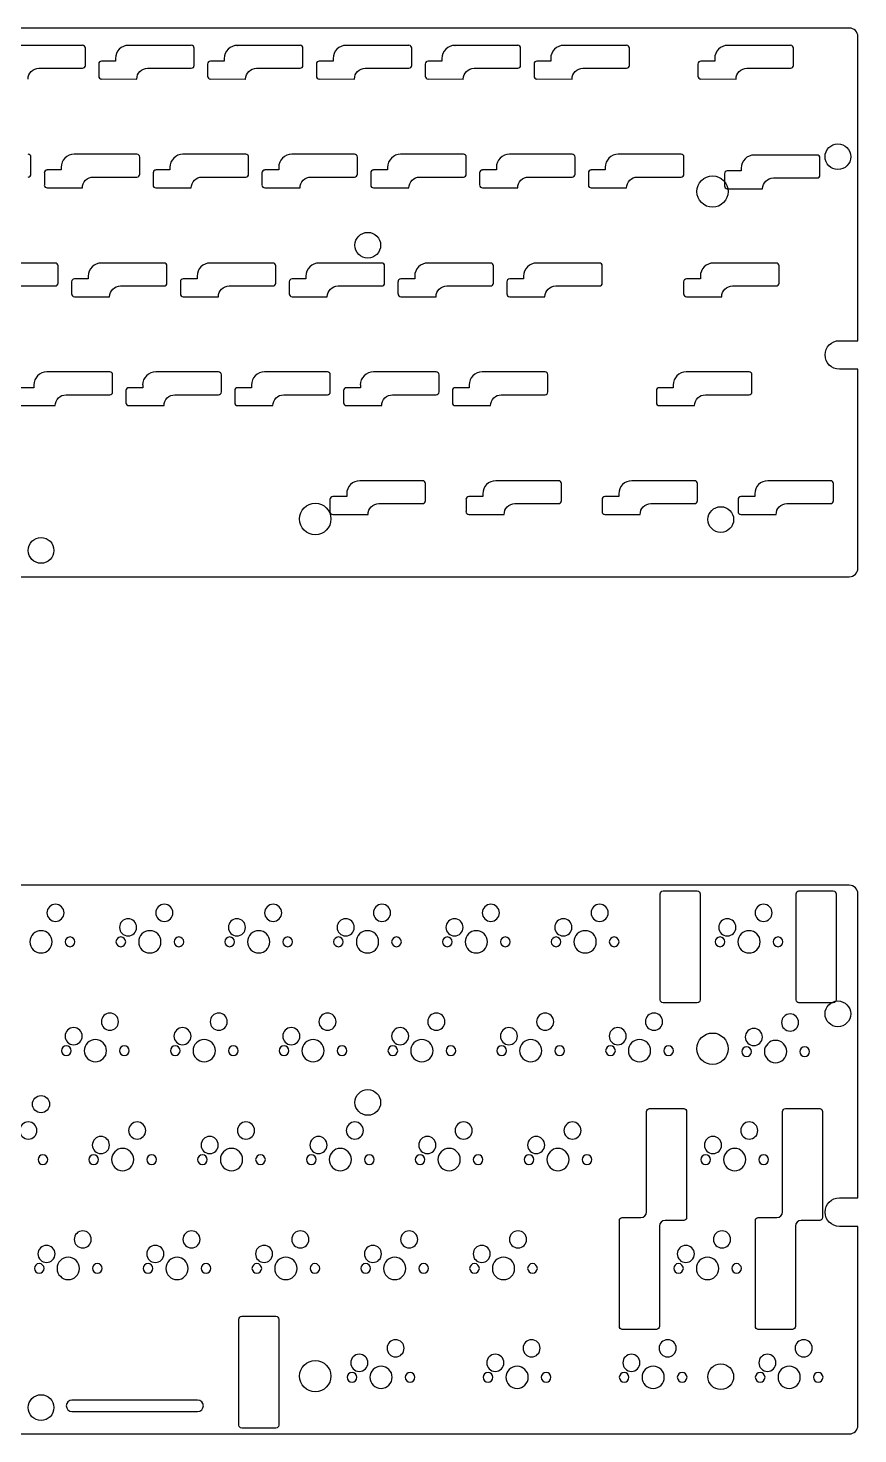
# Model space of a CAD drawing. Header units: millimetres. Extents: x -143 to 143, y -788 to -242.
# Drawn here: x -2.2 to 143.1, y -788.5 to -542.5 of the extents above; entities that cross this region are included whole.
import ezdxf

# ---------------------------------------------------------------- set-up
doc = ezdxf.new("R2010")
doc.units = ezdxf.units.MM
doc.header["$MEASUREMENT"] = 0
for name, color, linetype, true_color in [('PET', 5, 'Continuous', 0x0000ff), ('Poron', 1, 'Continuous', 0xff0000), ('Under', 173, 'Continuous', 0x4564d7)]:
    doc.layers.add(name, color=color, linetype=linetype, true_color=true_color)

msp = doc.modelspace()

# ---------------------------------------------------------------- linework, layer by layer
at = {"layer": 'PET'}
for p, q in [((108.98, -693.47, 4.62), (114.98, -693.47, 4.62)), ((132.78, -693.47, 4.62), (138.78, -693.47, 4.62)), ((108.48, -712.54, 4.62), (108.48, -693.97, 4.62)), ((115.48, -693.97, 4.62), (115.48, -712.54, 4.62)), ((132.28, -712.54, 4.62), (132.28, -693.97, 4.62)), ((139.28, -693.97, 4.62), (139.28, -712.54, 4.62)), ((114.98, -713.04, 4.62), (108.98, -713.04, 4.62)), ((138.78, -713.04, 4.62), (132.78, -713.04, 4.62)), ((106.1, -749.62, 4.62), (106.1, -732.07, 4.62)), ((106.6, -731.57, 4.62), (112.6, -731.57, 4.62)), ((113.1, -732.07, 4.62), (113.1, -750.64, 4.62)), ((129.9, -749.62, 4.62), (129.9, -732.07, 4.62)), ((130.4, -731.57, 4.62), (136.4, -731.57, 4.62)), ((136.9, -732.07, 4.62), (136.9, -750.64, 4.62)), ((101.84, -750.62, 4.62), (105.1, -750.62, 4.62)), ((108.34, -752.14, 4.62), (108.34, -769.69, 4.62)), ((112.6, -751.14, 4.62), (109.34, -751.14, 4.62)), ((125.64, -750.62, 4.62), (128.9, -750.62, 4.62)), ((132.14, -752.14, 4.62), (132.14, -769.69, 4.62)), ((136.4, -751.14, 4.62), (133.14, -751.14, 4.62)), ((34.72, -786.98, 4.62), (34.72, -768.41, 4.62)), ((35.22, -767.91, 4.62), (41.22, -767.91, 4.62)), ((41.72, -768.41, 4.62), (41.72, -786.98, 4.62)), ((107.84, -770.19, 4.62), (101.84, -770.19, 4.62)), ((131.64, -770.19, 4.62), (125.64, -770.19, 4.62)), ((41.22, -787.48, 4.62), (35.22, -787.48, 4.62))]:
    msp.add_line(p, q, dxfattribs=at)
for points in [[(139.85, -747.18), (143.09, -747.18), (143.09, -693.98)], [(101.34, -769.69), (101.34, -751.12)], [(125.14, -769.69), (125.14, -751.12)], [(143.09, -786.98), (143.09, -752.18), (139.85, -752.18)], [(27.51, -782.56), (5.51, -782.56)], [(5.51, -784.56), (27.51, -784.56)]]:
    msp.add_lwpolyline(points, dxfattribs=at)
for centre, radius in [((139.59, -714.98, 4.62), 2.25), ((117.64, -721.08, 4.62), 2.75), ((0.09, -730.78, 3.22), 1.5), ((57.29, -730.48, 4.62), 2.25), ((48.09, -778.38, 4.62), 2.75), ((119.09, -778.48, 4.62), 2.25), ((0.09, -783.88, 4.62), 2.25)]:
    msp.add_circle(centre, radius, dxfattribs=at)
at = {"layer": 'PET', "extrusion": (0, 0, -1)}
for centre, start, end in [((-108.98, -693.97, -4.62), 0.0207, 89.979), ((-114.98, -693.97, -4.62), 90.021, 179.9793), ((-132.78, -693.97, -4.62), 0.0207, 89.979), ((-138.78, -693.97, -4.62), 90.021, 179.9793), ((-108.98, -712.54, -4.62), 270.0209, 359.9791), ((-114.98, -712.54, -4.62), 180.0207, 269.979), ((-132.78, -712.54, -4.62), 270.0209, 359.9791), ((-138.78, -712.54, -4.62), 180.0207, 269.979), ((-106.6, -732.07, -4.62), 0.0207, 89.979), ((-112.6, -732.07, -4.62), 90.021, 179.9793), ((-130.4, -732.07, -4.62), 0.0207, 89.979), ((-136.4, -732.07, -4.62), 90.021, 179.9793), ((-101.84, -751.12, -4.62), 0.0207, 89.979), ((-112.6, -750.64, -4.62), 180.0207, 269.979), ((-125.64, -751.12, -4.62), 0.0207, 89.979), ((-136.4, -750.64, -4.62), 180.0207, 269.979), ((-35.22, -768.41, -4.62), 0.0207, 89.979), ((-41.22, -768.41, -4.62), 90.0209, 179.9791), ((-101.84, -769.69, -4.62), 270.0209, 359.9791), ((-107.84, -769.69, -4.62), 180.0207, 269.979), ((-125.64, -769.69, -4.62), 270.0209, 359.9791), ((-131.64, -769.69, -4.62), 180.0207, 269.979), ((-35.22, -786.98, -4.62), 270.021, 359.9793), ((-41.22, -786.98, -4.62), 180.0207, 269.979)]:
    msp.add_arc(centre, 0.5, start, end, dxfattribs=at)
at = {"layer": 'PET'}
for centre, radius, start, end in [((141.59, -693.98, 4.62), 1.5, 0, 90), ((2.63, -697.3, 4.62), 1.5, 0, 180), ((21.68, -697.3, 4.62), 1.5, 0, 180), ((40.73, -697.3, 4.62), 1.5, 0, 180), ((59.78, -697.3, 4.62), 1.5, 0, 180), ((78.83, -697.3, 4.62), 1.5, 0, 180), ((97.88, -697.3, 4.62), 1.5, 0, 180), ((126.58, -697.3, 4.62), 1.5, 0, 180), ((2.63, -697.3, 4.62), 1.5, 180, 0), ((15.33, -699.84, 4.62), 1.5, 0, 180), ((21.68, -697.3, 4.62), 1.5, 180, 0), ((34.38, -699.84, 4.62), 1.5, 0, 180), ((40.73, -697.3, 4.62), 1.5, 180, 0), ((53.43, -699.84, 4.62), 1.5, 0, 180), ((59.78, -697.3, 4.62), 1.5, 180, 0), ((72.48, -699.84, 4.62), 1.5, 0, 180), ((78.83, -697.3, 4.62), 1.5, 180, 0), ((91.53, -699.84, 4.62), 1.5, 0, 180), ((97.88, -697.3, 4.62), 1.5, 180, 0), ((120.23, -699.84, 4.62), 1.5, 0, 180), ((126.58, -697.3, 4.62), 1.5, 180, 0), ((0.09, -702.38, 4.62), 1.95, 360, 180), ((15.33, -699.84, 4.62), 1.5, 180, 0), ((19.14, -702.38, 4.62), 1.95, 360, 180), ((34.38, -699.84, 4.62), 1.5, 180, 0), ((38.19, -702.38, 4.62), 1.95, 360, 180), ((53.43, -699.84, 4.62), 1.5, 180, 0), ((57.24, -702.38, 4.62), 1.95, 360, 180), ((72.48, -699.84, 4.62), 1.5, 180, 0), ((76.29, -702.38, 4.62), 1.95, 360, 180), ((91.53, -699.84, 4.62), 1.5, 180, 0), ((95.34, -702.38, 4.62), 1.95, 360, 180), ((120.23, -699.84, 4.62), 1.5, 180, 0), ((124.04, -702.38, 4.62), 1.95, 360, 180), ((0.09, -702.38, 4.62), 1.95, 180, 360), ((5.17, -702.38, 4.62), 0.85, 0, 180), ((5.17, -702.38, 4.62), 0.85, 180, 0), ((14.06, -702.38, 4.62), 0.85, 0, 180), ((14.06, -702.38, 4.62), 0.85, 180, 0), ((19.14, -702.38, 4.62), 1.95, 180, 360), ((24.22, -702.38, 4.62), 0.85, 0, 180), ((24.22, -702.38, 4.62), 0.85, 180, 0), ((33.11, -702.38, 4.62), 0.85, 0, 180), ((33.11, -702.38, 4.62), 0.85, 180, 0), ((38.19, -702.38, 4.62), 1.95, 180, 360), ((43.27, -702.38, 4.62), 0.85, 0, 180), ((43.27, -702.38, 4.62), 0.85, 180, 0), ((52.16, -702.38, 4.62), 0.85, 0, 180), ((52.16, -702.38, 4.62), 0.85, 180, 0), ((57.24, -702.38, 4.62), 1.95, 180, 360), ((62.32, -702.38, 4.62), 0.85, 0, 180), ((62.32, -702.38, 4.62), 0.85, 180, 0), ((71.21, -702.38, 4.62), 0.85, 0, 180), ((71.21, -702.38, 4.62), 0.85, 180, 0), ((76.29, -702.38, 4.62), 1.95, 180, 360), ((81.37, -702.38, 4.62), 0.85, 0, 180), ((81.37, -702.38, 4.62), 0.85, 180, 0), ((90.26, -702.38, 4.62), 0.85, 0, 180), ((90.26, -702.38, 4.62), 0.85, 180, 0), ((95.34, -702.38, 4.62), 1.95, 180, 360), ((100.42, -702.38, 4.62), 0.85, 0, 180), ((100.42, -702.38, 4.62), 0.85, 180, 0), ((118.96, -702.38, 4.62), 0.85, 0, 180), ((118.96, -702.38, 4.62), 0.85, 180, 0), ((124.04, -702.38, 4.62), 1.95, 180, 360), ((129.12, -702.38, 4.62), 0.85, 0, 180), ((129.12, -702.38, 4.62), 0.85, 180, 0), ((12.15, -716.35, 4.62), 1.5, 0, 180), ((31.2, -716.35, 4.62), 1.5, 0, 180), ((50.25, -716.35, 4.62), 1.5, 0, 180), ((69.3, -716.35, 4.62), 1.5, 0, 180), ((88.35, -716.35, 4.62), 1.5, 0, 180), ((107.4, -716.35, 4.62), 1.5, 0, 180), ((131.22, -716.5, 4.62), 1.5, 0, 180), ((5.8, -718.89, 4.62), 1.5, 0, 180), ((12.15, -716.35, 4.62), 1.5, 180, 0), ((24.85, -718.89, 4.62), 1.5, 0, 180), ((31.2, -716.35, 4.62), 1.5, 180, 0), ((43.9, -718.89, 4.62), 1.5, 0, 180), ((50.25, -716.35, 4.62), 1.5, 180, 0), ((62.95, -718.89, 4.62), 1.5, 0, 180), ((69.3, -716.35, 4.62), 1.5, 180, 0), ((82, -718.89, 4.62), 1.5, 0, 180), ((88.35, -716.35, 4.62), 1.5, 180, 0), ((101.05, -718.89, 4.62), 1.5, 0, 180), ((107.4, -716.35, 4.62), 1.5, 180, 0), ((124.87, -719.04, 4.62), 1.5, 0, 180), ((131.22, -716.5, 4.62), 1.5, 180, 0), ((4.53, -721.43, 4.62), 0.85, 0, 180), ((5.8, -718.89, 4.62), 1.5, 180, 0), ((9.61, -721.43, 4.62), 1.95, 360, 180), ((14.69, -721.43, 4.62), 0.85, 0, 180), ((23.58, -721.43, 4.62), 0.85, 0, 180), ((24.85, -718.89, 4.62), 1.5, 180, 0), ((28.66, -721.43, 4.62), 1.95, 360, 180), ((33.74, -721.43, 4.62), 0.85, 0, 180), ((42.63, -721.43, 4.62), 0.85, 0, 180), ((43.9, -718.89, 4.62), 1.5, 180, 0), ((47.71, -721.43, 4.62), 1.95, 360, 180), ((52.79, -721.43, 4.62), 0.85, 0, 180), ((61.68, -721.43, 4.62), 0.85, 0, 180), ((62.95, -718.89, 4.62), 1.5, 180, 0), ((66.76, -721.43, 4.62), 1.95, 360, 180), ((71.84, -721.43, 4.62), 0.85, 0, 180), ((80.73, -721.43, 4.62), 0.85, 0, 180), ((82, -718.89, 4.62), 1.5, 180, 0), ((85.81, -721.43, 4.62), 1.95, 360, 180), ((90.89, -721.43, 4.62), 0.85, 0, 180), ((99.78, -721.43, 4.62), 0.85, 0, 180), ((101.05, -718.89, 4.62), 1.5, 180, 0), ((104.86, -721.43, 4.62), 1.95, 360, 180), ((109.94, -721.43, 4.62), 0.85, 0, 180), ((123.6, -721.58, 4.62), 0.85, 0, 180), ((124.87, -719.04, 4.62), 1.5, 180, 0), ((128.68, -721.58, 4.62), 1.95, 360, 180), ((133.76, -721.58, 4.62), 0.85, 0, 180), ((4.53, -721.43, 4.62), 0.85, 180, 0), ((9.61, -721.43, 4.62), 1.95, 180, 360), ((14.69, -721.43, 4.62), 0.85, 180, 0), ((23.58, -721.43, 4.62), 0.85, 180, 0), ((28.66, -721.43, 4.62), 1.95, 180, 360), ((33.74, -721.43, 4.62), 0.85, 180, 0), ((42.63, -721.43, 4.62), 0.85, 180, 0), ((47.71, -721.43, 4.62), 1.95, 180, 360), ((52.79, -721.43, 4.62), 0.85, 180, 0), ((61.68, -721.43, 4.62), 0.85, 180, 0), ((66.76, -721.43, 4.62), 1.95, 180, 360), ((71.84, -721.43, 4.62), 0.85, 180, 0), ((80.73, -721.43, 4.62), 0.85, 180, 0), ((85.81, -721.43, 4.62), 1.95, 180, 360), ((90.89, -721.43, 4.62), 0.85, 180, 0), ((99.78, -721.43, 4.62), 0.85, 180, 0), ((104.86, -721.43, 4.62), 1.95, 180, 360), ((109.94, -721.43, 4.62), 0.85, 180, 0), ((123.6, -721.58, 4.62), 0.85, 180, 0), ((128.68, -721.58, 4.62), 1.95, 180, 360), ((133.76, -721.58, 4.62), 0.85, 180, 0), ((-2.13, -735.4, 4.62), 1.5, 0, 180), ((-2.13, -735.4, 4.62), 1.5, 180, 0), ((16.92, -735.4, 4.62), 1.5, 0, 180), ((16.92, -735.4, 4.62), 1.5, 180, 0), ((35.97, -735.4, 4.62), 1.5, 0, 180), ((35.97, -735.4, 4.62), 1.5, 180, 0), ((55.02, -735.4, 4.62), 1.5, 0, 180), ((55.02, -735.4, 4.62), 1.5, 180, 0), ((74.07, -735.4, 4.62), 1.5, 0, 180), ((74.07, -735.4, 4.62), 1.5, 180, 0), ((93.12, -735.4, 4.62), 1.5, 0, 180), ((93.12, -735.4, 4.62), 1.5, 180, 0), ((124.07, -735.4, 4.62), 1.5, 0, 180), ((124.07, -735.4, 4.62), 1.5, 180, 0), ((10.57, -737.94, 4.62), 1.5, 0, 180), ((10.57, -737.94, 4.62), 1.5, 180, 0), ((29.62, -737.94, 4.62), 1.5, 0, 180), ((29.62, -737.94, 4.62), 1.5, 180, 0), ((48.67, -737.94, 4.62), 1.5, 0, 180), ((48.67, -737.94, 4.62), 1.5, 180, 0), ((67.72, -737.94, 4.62), 1.5, 0, 180), ((67.72, -737.94, 4.62), 1.5, 180, 0), ((86.77, -737.94, 4.62), 1.5, 0, 180), ((86.77, -737.94, 4.62), 1.5, 180, 0), ((117.72, -737.94, 4.62), 1.5, 0, 180), ((117.72, -737.94, 4.62), 1.5, 180, 0), ((0.41, -740.48, 4.62), 0.85, 0, 180), ((9.3, -740.48, 4.62), 0.85, 0, 180), ((14.38, -740.48, 4.62), 1.95, 360, 180), ((19.46, -740.48, 4.62), 0.85, 0, 180), ((28.35, -740.48, 4.62), 0.85, 0, 180), ((33.43, -740.48, 4.62), 1.95, 360, 180), ((38.51, -740.48, 4.62), 0.85, 0, 180), ((47.4, -740.48, 4.62), 0.85, 0, 180), ((52.48, -740.48, 4.62), 1.95, 360, 180), ((57.56, -740.48, 4.62), 0.85, 0, 180), ((66.45, -740.48, 4.62), 0.85, 0, 180), ((71.53, -740.48, 4.62), 1.95, 360, 180), ((76.61, -740.48, 4.62), 0.85, 0, 180), ((85.5, -740.48, 4.62), 0.85, 0, 180), ((90.58, -740.48, 4.62), 1.95, 360, 180), ((95.66, -740.48, 4.62), 0.85, 0, 180), ((116.45, -740.48, 4.62), 0.85, 0, 180), ((121.53, -740.48, 4.62), 1.95, 360, 180), ((126.61, -740.48, 4.62), 0.85, 0, 180), ((0.41, -740.48, 4.62), 0.85, 180, 0), ((9.3, -740.48, 4.62), 0.85, 180, 0), ((14.38, -740.48, 4.62), 1.95, 180, 360), ((19.46, -740.48, 4.62), 0.85, 180, 0), ((28.35, -740.48, 4.62), 0.85, 180, 0), ((33.43, -740.48, 4.62), 1.95, 180, 360), ((38.51, -740.48, 4.62), 0.85, 180, 0), ((47.4, -740.48, 4.62), 0.85, 180, 0), ((52.48, -740.48, 4.62), 1.95, 180, 360), ((57.56, -740.48, 4.62), 0.85, 180, 0), ((66.45, -740.48, 4.62), 0.85, 180, 0), ((71.53, -740.48, 4.62), 1.95, 180, 360), ((76.61, -740.48, 4.62), 0.85, 180, 0), ((85.5, -740.48, 4.62), 0.85, 180, 0), ((90.58, -740.48, 4.62), 1.95, 180, 360), ((95.66, -740.48, 4.62), 0.85, 180, 0), ((116.45, -740.48, 4.62), 0.85, 180, 0), ((121.53, -740.48, 4.62), 1.95, 180, 360), ((126.61, -740.48, 4.62), 0.85, 180, 0), ((105.1, -749.62, 4.62), 1, 270, 0), ((128.9, -749.62, 4.62), 1, 270, 0), ((109.34, -752.14, 4.62), 1, 90, 180), ((133.14, -752.14, 4.62), 1, 90, 180), ((7.39, -754.45, 4.62), 1.5, 0, 180), ((7.39, -754.45, 4.62), 1.5, 180, 0), ((26.44, -754.45, 4.62), 1.5, 0, 180), ((26.44, -754.45, 4.62), 1.5, 180, 0), ((45.49, -754.45, 4.62), 1.5, 0, 180), ((45.49, -754.45, 4.62), 1.5, 180, 0), ((64.54, -754.45, 4.62), 1.5, 0, 180), ((64.54, -754.45, 4.62), 1.5, 180, 0), ((83.59, -754.45, 4.62), 1.5, 0, 180), ((83.59, -754.45, 4.62), 1.5, 180, 0), ((119.31, -754.45, 4.62), 1.5, 0, 180), ((119.31, -754.45, 4.62), 1.5, 180, 0), ((1.04, -756.99, 4.62), 1.5, 0, 180), ((1.04, -756.99, 4.62), 1.5, 180, 0), ((4.85, -759.53, 4.62), 1.95, 360, 180), ((20.09, -756.99, 4.62), 1.5, 0, 180), ((20.09, -756.99, 4.62), 1.5, 180, 0), ((23.9, -759.53, 4.62), 1.95, 360, 180), ((39.14, -756.99, 4.62), 1.5, 0, 180), ((39.14, -756.99, 4.62), 1.5, 180, 0), ((42.95, -759.53, 4.62), 1.95, 360, 180), ((58.19, -756.99, 4.62), 1.5, 0, 180), ((58.19, -756.99, 4.62), 1.5, 180, 0), ((62, -759.53, 4.62), 1.95, 360, 180), ((77.24, -756.99, 4.62), 1.5, 0, 180), ((77.24, -756.99, 4.62), 1.5, 180, 0), ((81.05, -759.53, 4.62), 1.95, 360, 180), ((112.96, -756.99, 4.62), 1.5, 0, 180), ((112.96, -756.99, 4.62), 1.5, 180, 0), ((116.77, -759.53, 4.62), 1.95, 360, 180), ((-0.23, -759.53, 4.62), 0.85, 0, 180), ((-0.23, -759.53, 4.62), 0.85, 180, 0), ((4.85, -759.53, 4.62), 1.95, 180, 360), ((9.93, -759.53, 4.62), 0.85, 0, 180), ((9.93, -759.53, 4.62), 0.85, 180, 0), ((18.82, -759.53, 4.62), 0.85, 0, 180), ((18.82, -759.53, 4.62), 0.85, 180, 0), ((23.9, -759.53, 4.62), 1.95, 180, 360), ((28.98, -759.53, 4.62), 0.85, 0, 180), ((28.98, -759.53, 4.62), 0.85, 180, 0), ((37.87, -759.53, 4.62), 0.85, 0, 180), ((37.87, -759.53, 4.62), 0.85, 180, 0), ((42.95, -759.53, 4.62), 1.95, 180, 360), ((48.03, -759.53, 4.62), 0.85, 0, 180), ((48.03, -759.53, 4.62), 0.85, 180, 0), ((56.92, -759.53, 4.62), 0.85, 0, 180), ((56.92, -759.53, 4.62), 0.85, 180, 0), ((62, -759.53, 4.62), 1.95, 180, 360), ((67.08, -759.53, 4.62), 0.85, 0, 180), ((67.08, -759.53, 4.62), 0.85, 180, 0), ((75.97, -759.53, 4.62), 0.85, 0, 180), ((75.97, -759.53, 4.62), 0.85, 180, 0), ((81.05, -759.53, 4.62), 1.95, 180, 360), ((86.13, -759.53, 4.62), 0.85, 0, 180), ((86.13, -759.53, 4.62), 0.85, 180, 0), ((111.69, -759.53, 4.62), 0.85, 0, 180), ((111.69, -759.53, 4.62), 0.85, 180, 0), ((116.77, -759.53, 4.62), 1.95, 180, 360), ((121.85, -759.53, 4.62), 0.85, 0, 180), ((121.85, -759.53, 4.62), 0.85, 180, 0), ((62.16, -773.5, 4.62), 1.5, 0, 180), ((85.97, -773.5, 4.62), 1.5, 0, 180), ((109.79, -773.5, 4.62), 1.5, 0, 180), ((133.6, -773.5, 4.62), 1.5, 0, 180), ((55.81, -776.04, 4.62), 1.5, 0, 180), ((62.16, -773.5, 4.62), 1.5, 180, 0), ((79.62, -776.04, 4.62), 1.5, 0, 180), ((85.97, -773.5, 4.62), 1.5, 180, 0), ((103.44, -776.04, 4.62), 1.5, 0, 180), ((109.79, -773.5, 4.62), 1.5, 180, 0), ((127.25, -776.04, 4.62), 1.5, 0, 180), ((133.6, -773.5, 4.62), 1.5, 180, 0), ((55.81, -776.04, 4.62), 1.5, 180, 0), ((59.62, -778.58, 4.62), 1.95, 360, 180), ((79.62, -776.04, 4.62), 1.5, 180, 0), ((83.43, -778.58, 4.62), 1.95, 360, 180), ((103.44, -776.04, 4.62), 1.5, 180, 0), ((107.25, -778.58, 4.62), 1.95, 360, 180), ((127.25, -776.04, 4.62), 1.5, 180, 0), ((131.06, -778.58, 4.62), 1.95, 360, 180), ((54.54, -778.58, 4.62), 0.85, 0, 180), ((54.54, -778.58, 4.62), 0.85, 180, 0), ((59.62, -778.58, 4.62), 1.95, 180, 360), ((64.7, -778.58, 4.62), 0.85, 0, 180), ((64.7, -778.58, 4.62), 0.85, 180, 0), ((78.35, -778.58, 4.62), 0.85, 0, 180), ((78.35, -778.58, 4.62), 0.85, 180, 0), ((83.43, -778.58, 4.62), 1.95, 180, 360), ((88.51, -778.58, 4.62), 0.85, 0, 180), ((88.51, -778.58, 4.62), 0.85, 180, 0), ((102.17, -778.58, 4.62), 0.85, 0, 180), ((102.17, -778.58, 4.62), 0.85, 180, 0), ((107.25, -778.58, 4.62), 1.95, 180, 360), ((112.33, -778.58, 4.62), 0.85, 0, 180), ((112.33, -778.58, 4.62), 0.85, 180, 0), ((125.98, -778.58, 4.62), 0.85, 0, 180), ((125.98, -778.58, 4.62), 0.85, 180, 0), ((131.06, -778.58, 4.62), 1.95, 180, 360), ((136.14, -778.58, 4.62), 0.85, 0, 180), ((136.14, -778.58, 4.62), 0.85, 180, 0), ((5.51, -783.56, 3.22), 1, 90, 180), ((5.51, -783.56, 3.22), 1, 180, 270), ((27.51, -783.56, 3.22), 1, 0, 90), ((27.51, -783.56, 3.22), 1, 270, 0), ((141.59, -786.98, 4.62), 1.5, 270, 0)]:
    msp.add_arc(centre, radius, start, end, dxfattribs=at)
at = {"layer": 'PET', "extrusion": (-6.27782e-43, 3.55271e-16, -1)}
msp.add_arc((-139.85, -749.68, -4.62), 2.5, 270, 90, dxfattribs=at)
at = {"layer": 'PET'}
for points in [[(141.59, -692.48, 4.62), (0.09, -692.48, 4.62), (-141.41, -692.48, 4.62)], [(-141.41, -788.48, 4.62), (0.09, -788.48, 4.62), (141.59, -788.48, 4.62)]]:
    msp.add_open_spline(points, degree=2, dxfattribs=at)
at = {"layer": 'Poron'}
for centre, radius in [((139.59, -564.98, 4.62), 2.25), ((117.64, -571.08, 4.62), 2.75), ((57.29, -580.48, 4.62), 2.25), ((48.09, -628.38, 4.62), 2.75), ((119.09, -628.48, 4.62), 2.25), ((0.09, -633.88, 4.62), 2.25)]:
    msp.add_circle(centre, radius, dxfattribs=at)
at = {"layer": 'Under'}
for p, q in [((7.35, -545.5, 4.62), (-3.65, -545.5, 4.62)), ((7.85, -549, 4.62), (7.85, -546, 4.62)), ((15.4, -545.5, 4.62), (15.41, -545.5, 4.62)), ((26.4, -545.5, 4.62), (15.4, -545.5, 4.62)), ((26.9, -549, 4.62), (26.9, -546, 4.62)), ((34.45, -545.5, 4.62), (34.46, -545.5, 4.62)), ((45.45, -545.5, 4.62), (34.45, -545.5, 4.62)), ((45.95, -549, 4.62), (45.95, -546, 4.62)), ((53.5, -545.5, 4.62), (53.51, -545.5, 4.62)), ((64.5, -545.5, 4.62), (53.5, -545.5, 4.62)), ((65, -549, 4.62), (65, -546, 4.62)), ((72.55, -545.5, 4.62), (72.56, -545.5, 4.62)), ((83.55, -545.5, 4.62), (72.55, -545.5, 4.62)), ((84.05, -549, 4.62), (84.05, -546, 4.62)), ((91.6, -545.5, 4.62), (91.61, -545.5, 4.62)), ((102.6, -545.5, 4.62), (91.6, -545.5, 4.62)), ((103.1, -549, 4.62), (103.1, -546, 4.62)), ((120.31, -545.5, 4.62), (120.31, -545.5, 4.62)), ((131.3, -545.5, 4.62), (120.31, -545.5, 4.62)), ((131.8, -549, 4.62), (131.8, -546, 4.62)), ((13.12, -548.26, 4.62), (10.69, -548.26, 4.62)), ((13.12, -547.78, 4.62), (13.12, -548.26, 4.62)), ((13.12, -548.26, 4.62), (13.12, -548.26, 4.62)), ((32.17, -548.26, 4.62), (29.74, -548.26, 4.62)), ((32.17, -547.78, 4.62), (32.17, -548.26, 4.62)), ((32.17, -548.26, 4.62), (32.17, -548.26, 4.62)), ((51.22, -548.26, 4.62), (48.79, -548.26, 4.62)), ((51.22, -547.78, 4.62), (51.22, -548.26, 4.62)), ((51.22, -548.26, 4.62), (51.22, -548.26, 4.62)), ((70.27, -548.26, 4.62), (67.84, -548.26, 4.62)), ((70.27, -547.78, 4.62), (70.27, -548.26, 4.62)), ((70.27, -548.26, 4.62), (70.27, -548.26, 4.62)), ((89.32, -548.26, 4.62), (86.89, -548.26, 4.62)), ((89.32, -547.78, 4.62), (89.32, -548.26, 4.62)), ((89.32, -548.26, 4.62), (89.32, -548.26, 4.62)), ((118.02, -548.26, 4.62), (115.59, -548.26, 4.62)), ((118.02, -547.78, 4.62), (118.02, -548.26, 4.62)), ((118.02, -548.26, 4.62), (118.02, -548.26, 4.62)), ((-0.29, -549.5, 4.62), (7.35, -549.5, 4.62)), ((10.19, -548.76, 4.62), (10.19, -550.88, 4.62)), ((18.76, -549.5, 4.62), (26.4, -549.5, 4.62)), ((29.24, -548.76, 4.62), (29.24, -550.88, 4.62)), ((37.81, -549.5, 4.62), (45.45, -549.5, 4.62)), ((48.29, -548.76, 4.62), (48.29, -550.88, 4.62)), ((56.86, -549.5, 4.62), (64.5, -549.5, 4.62)), ((67.34, -548.76, 4.62), (67.34, -550.88, 4.62)), ((75.91, -549.5, 4.62), (83.55, -549.5, 4.62)), ((86.39, -548.76, 4.62), (86.39, -550.88, 4.62)), ((94.96, -549.5, 4.62), (102.6, -549.5, 4.62)), ((115.09, -548.76, 4.62), (115.09, -550.88, 4.62)), ((123.66, -549.5, 4.62), (131.3, -549.5, 4.62)), ((10.69, -551.38, 4.62), (16.87, -551.39, 4.62)), ((29.74, -551.38, 4.62), (35.92, -551.39, 4.62)), ((48.79, -551.38, 4.62), (54.97, -551.39, 4.62)), ((67.84, -551.38, 4.62), (74.02, -551.39, 4.62)), ((86.89, -551.38, 4.62), (93.07, -551.39, 4.62)), ((115.59, -551.38, 4.62), (121.77, -551.39, 4.62)), ((-1.67, -568.05, 4.62), (-1.67, -565.05, 4.62)), ((5.88, -564.55, 4.62), (5.88, -564.55, 4.62)), ((16.88, -564.55, 4.62), (5.88, -564.55, 4.62)), ((17.38, -568.05, 4.62), (17.38, -565.05, 4.62)), ((24.93, -564.55, 4.62), (24.93, -564.55, 4.62)), ((35.93, -564.55, 4.62), (24.93, -564.55, 4.62)), ((36.43, -568.05, 4.62), (36.43, -565.05, 4.62)), ((43.98, -564.55, 4.62), (43.98, -564.55, 4.62)), ((54.98, -564.55, 4.62), (43.98, -564.55, 4.62)), ((55.48, -568.05, 4.62), (55.48, -565.05, 4.62)), ((63.03, -564.55, 4.62), (63.03, -564.55, 4.62)), ((74.03, -564.55, 4.62), (63.03, -564.55, 4.62)), ((74.53, -568.05, 4.62), (74.53, -565.05, 4.62)), ((82.08, -564.55, 4.62), (82.08, -564.55, 4.62)), ((93.08, -564.55, 4.62), (82.08, -564.55, 4.62)), ((93.58, -568.05, 4.62), (93.58, -565.05, 4.62)), ((101.13, -564.55, 4.62), (101.13, -564.55, 4.62)), ((112.13, -564.55, 4.62), (101.13, -564.55, 4.62)), ((112.63, -568.05, 4.62), (112.63, -565.05, 4.62)), ((124.94, -564.7, 4.62), (124.94, -564.7, 4.62)), ((135.94, -564.7, 4.62), (124.94, -564.7, 4.62)), ((136.44, -568.2, 4.62), (136.44, -565.2, 4.62)), ((0.67, -567.81, 4.62), (0.67, -569.93, 4.62)), ((3.6, -567.31, 4.62), (1.17, -567.31, 4.62)), ((3.6, -566.83, 4.62), (3.6, -567.31, 4.62)), ((3.6, -567.31, 4.62), (3.6, -567.31, 4.62)), ((19.72, -567.81, 4.62), (19.72, -569.93, 4.62)), ((22.65, -567.31, 4.62), (20.22, -567.31, 4.62)), ((22.65, -566.83, 4.62), (22.65, -567.31, 4.62)), ((22.65, -567.31, 4.62), (22.65, -567.31, 4.62)), ((38.77, -567.81, 4.62), (38.77, -569.93, 4.62)), ((41.7, -567.31, 4.62), (39.27, -567.31, 4.62)), ((41.7, -566.83, 4.62), (41.7, -567.31, 4.62)), ((41.7, -567.31, 4.62), (41.7, -567.31, 4.62)), ((57.82, -567.81, 4.62), (57.82, -569.93, 4.62)), ((60.75, -567.31, 4.62), (58.32, -567.31, 4.62)), ((60.75, -566.83, 4.62), (60.75, -567.31, 4.62)), ((60.75, -567.31, 4.62), (60.75, -567.31, 4.62)), ((76.87, -567.81, 4.62), (76.87, -569.93, 4.62)), ((79.8, -567.31, 4.62), (77.37, -567.31, 4.62)), ((79.8, -566.83, 4.62), (79.8, -567.31, 4.62)), ((79.8, -567.31, 4.62), (79.8, -567.31, 4.62)), ((95.92, -567.81, 4.62), (95.92, -569.93, 4.62)), ((98.85, -567.31, 4.62), (96.42, -567.31, 4.62)), ((98.85, -566.83, 4.62), (98.85, -567.31, 4.62)), ((98.85, -567.31, 4.62), (98.85, -567.31, 4.62)), ((119.73, -567.96, 4.62), (119.73, -570.09, 4.62)), ((122.66, -567.46, 4.62), (120.23, -567.46, 4.62)), ((122.66, -566.98, 4.62), (122.66, -567.46, 4.62)), ((122.66, -567.46, 4.62), (122.66, -567.46, 4.62)), ((1.17, -570.43, 4.62), (7.34, -570.44, 4.62)), ((9.23, -568.55, 4.62), (16.88, -568.55, 4.62)), ((20.22, -570.43, 4.62), (26.39, -570.44, 4.62)), ((28.28, -568.55, 4.62), (35.93, -568.55, 4.62)), ((39.27, -570.43, 4.62), (45.44, -570.44, 4.62)), ((47.33, -568.55, 4.62), (54.98, -568.55, 4.62)), ((58.32, -570.43, 4.62), (64.49, -570.44, 4.62)), ((66.38, -568.55, 4.62), (74.03, -568.55, 4.62)), ((77.37, -570.43, 4.62), (83.54, -570.44, 4.62)), ((85.43, -568.55, 4.62), (93.08, -568.55, 4.62)), ((96.42, -570.43, 4.62), (102.59, -570.44, 4.62)), ((104.48, -568.55, 4.62), (112.13, -568.55, 4.62)), ((120.23, -570.59, 4.62), (126.4, -570.59, 4.62)), ((128.3, -568.7, 4.62), (135.94, -568.7, 4.62)), ((2.59, -583.6, 4.62), (-8.41, -583.6, 4.62)), ((3.09, -587.1, 4.62), (3.09, -584.1, 4.62)), ((10.64, -583.6, 4.62), (10.64, -583.6, 4.62)), ((21.64, -583.6, 4.62), (10.64, -583.6, 4.62)), ((22.14, -587.1, 4.62), (22.14, -584.1, 4.62)), ((29.69, -583.6, 4.62), (29.69, -583.6, 4.62)), ((40.69, -583.6, 4.62), (29.69, -583.6, 4.62)), ((41.19, -587.1, 4.62), (41.19, -584.1, 4.62)), ((48.74, -583.6, 4.62), (48.74, -583.6, 4.62)), ((59.74, -583.6, 4.62), (48.74, -583.6, 4.62)), ((60.24, -587.1, 4.62), (60.24, -584.1, 4.62)), ((67.79, -583.6, 4.62), (67.79, -583.6, 4.62)), ((78.79, -583.6, 4.62), (67.79, -583.6, 4.62)), ((79.29, -587.1, 4.62), (79.29, -584.1, 4.62)), ((86.84, -583.6, 4.62), (86.84, -583.6, 4.62)), ((97.84, -583.6, 4.62), (86.84, -583.6, 4.62)), ((98.34, -587.1, 4.62), (98.34, -584.1, 4.62)), ((117.8, -583.6, 4.62), (117.8, -583.6, 4.62)), ((128.8, -583.6, 4.62), (117.8, -583.6, 4.62)), ((129.3, -587.1, 4.62), (129.3, -584.1, 4.62)), ((-5.05, -587.6, 4.62), (2.59, -587.6, 4.62)), ((5.43, -586.86, 4.62), (5.43, -588.99, 4.62)), ((8.36, -586.36, 4.62), (5.93, -586.36, 4.62)), ((8.36, -585.88, 4.62), (8.36, -586.36, 4.62)), ((8.36, -586.36, 4.62), (8.36, -586.36, 4.62)), ((14, -587.6, 4.62), (21.64, -587.6, 4.62)), ((24.48, -586.86, 4.62), (24.48, -588.99, 4.62)), ((27.41, -586.36, 4.62), (24.98, -586.36, 4.62)), ((27.41, -585.88, 4.62), (27.41, -586.36, 4.62)), ((27.41, -586.36, 4.62), (27.41, -586.36, 4.62)), ((33.05, -587.6, 4.62), (40.69, -587.6, 4.62)), ((43.53, -586.86, 4.62), (43.53, -588.99, 4.62)), ((46.46, -586.36, 4.62), (44.03, -586.36, 4.62)), ((46.46, -585.88, 4.62), (46.46, -586.36, 4.62)), ((46.46, -586.36, 4.62), (46.46, -586.36, 4.62)), ((52.1, -587.6, 4.62), (59.74, -587.6, 4.62)), ((62.58, -586.86, 4.62), (62.58, -588.99, 4.62)), ((65.51, -586.36, 4.62), (63.08, -586.36, 4.62)), ((65.51, -585.88, 4.62), (65.51, -586.36, 4.62)), ((65.51, -586.36, 4.62), (65.51, -586.36, 4.62)), ((71.15, -587.6, 4.62), (78.79, -587.6, 4.62)), ((81.63, -586.86, 4.62), (81.63, -588.99, 4.62)), ((84.56, -586.36, 4.62), (82.13, -586.36, 4.62)), ((84.56, -585.88, 4.62), (84.56, -586.36, 4.62)), ((84.56, -586.36, 4.62), (84.56, -586.36, 4.62)), ((90.2, -587.6, 4.62), (97.84, -587.6, 4.62)), ((112.59, -586.86, 4.62), (112.59, -588.99, 4.62)), ((115.52, -586.36, 4.62), (113.09, -586.36, 4.62)), ((115.52, -585.88, 4.62), (115.52, -586.36, 4.62)), ((115.52, -586.36, 4.62), (115.52, -586.36, 4.62)), ((121.15, -587.6, 4.62), (128.8, -587.6, 4.62)), ((5.93, -589.49, 4.62), (12.1, -589.49, 4.62)), ((24.98, -589.49, 4.62), (31.15, -589.49, 4.62)), ((44.03, -589.49, 4.62), (50.2, -589.49, 4.62)), ((63.08, -589.49, 4.62), (69.25, -589.49, 4.62)), ((82.13, -589.49, 4.62), (88.3, -589.49, 4.62)), ((113.09, -589.49, 4.62), (119.26, -589.49, 4.62)), ((1.12, -602.65, 4.62), (1.12, -602.65, 4.62)), ((12.11, -602.65, 4.62), (1.12, -602.65, 4.62)), ((20.17, -602.65, 4.62), (20.17, -602.65, 4.62)), ((31.16, -602.65, 4.62), (20.17, -602.65, 4.62)), ((39.22, -602.65, 4.62), (39.22, -602.65, 4.62)), ((50.21, -602.65, 4.62), (39.22, -602.65, 4.62)), ((58.27, -602.65, 4.62), (58.27, -602.65, 4.62)), ((69.26, -602.65, 4.62), (58.27, -602.65, 4.62)), ((77.32, -602.65, 4.62), (77.32, -602.65, 4.62)), ((88.31, -602.65, 4.62), (77.32, -602.65, 4.62)), ((113.03, -602.65, 4.62), (113.04, -602.65, 4.62)), ((124.03, -602.65, 4.62), (113.03, -602.65, 4.62)), ((-1.17, -604.93, 4.62), (-1.17, -605.41, 4.62)), ((12.61, -606.15, 4.62), (12.61, -603.15, 4.62)), ((17.89, -604.93, 4.62), (17.89, -605.41, 4.62)), ((31.66, -606.15, 4.62), (31.66, -603.15, 4.62)), ((36.94, -604.93, 4.62), (36.94, -605.41, 4.62)), ((50.71, -606.15, 4.62), (50.71, -603.15, 4.62)), ((55.99, -604.93, 4.62), (55.99, -605.41, 4.62)), ((69.76, -606.15, 4.62), (69.76, -603.15, 4.62)), ((75.04, -604.93, 4.62), (75.04, -605.41, 4.62)), ((88.81, -606.15, 4.62), (88.81, -603.15, 4.62)), ((110.75, -604.93, 4.62), (110.75, -605.41, 4.62)), ((124.53, -606.15, 4.62), (124.53, -603.15, 4.62)), ((-1.16, -605.41, 4.62), (-3.6, -605.41, 4.62)), ((-1.17, -605.41, 4.62), (-1.16, -605.41, 4.62)), ((4.47, -606.65, 4.62), (12.11, -606.65, 4.62)), ((14.95, -605.91, 4.62), (14.95, -608.04, 4.62)), ((17.89, -605.41, 4.62), (15.45, -605.41, 4.62)), ((17.89, -605.41, 4.62), (17.89, -605.41, 4.62)), ((23.52, -606.65, 4.62), (31.16, -606.65, 4.62)), ((34, -605.91, 4.62), (34, -608.04, 4.62)), ((36.94, -605.41, 4.62), (34.5, -605.41, 4.62)), ((36.94, -605.41, 4.62), (36.94, -605.41, 4.62)), ((42.57, -606.65, 4.62), (50.21, -606.65, 4.62)), ((53.05, -605.91, 4.62), (53.05, -608.04, 4.62)), ((55.99, -605.41, 4.62), (53.55, -605.41, 4.62)), ((55.99, -605.41, 4.62), (55.99, -605.41, 4.62)), ((61.62, -606.65, 4.62), (69.26, -606.65, 4.62)), ((72.1, -605.91, 4.62), (72.1, -608.04, 4.62)), ((75.04, -605.41, 4.62), (72.6, -605.41, 4.62)), ((75.04, -605.41, 4.62), (75.04, -605.41, 4.62)), ((80.67, -606.65, 4.62), (88.31, -606.65, 4.62)), ((107.82, -605.91, 4.62), (107.82, -608.04, 4.62)), ((110.75, -605.41, 4.62), (108.32, -605.41, 4.62)), ((110.75, -605.41, 4.62), (110.75, -605.41, 4.62)), ((116.39, -606.65, 4.62), (124.03, -606.65, 4.62)), ((-3.6, -608.54, 4.62), (2.58, -608.54, 4.62)), ((15.45, -608.54, 4.62), (21.63, -608.54, 4.62)), ((34.5, -608.54, 4.62), (40.68, -608.54, 4.62)), ((53.55, -608.54, 4.62), (59.73, -608.54, 4.62)), ((72.6, -608.54, 4.62), (78.78, -608.54, 4.62)), ((108.32, -608.54, 4.62), (114.5, -608.54, 4.62)), ((55.88, -621.7, 4.62), (55.89, -621.7, 4.62)), ((66.88, -621.7, 4.62), (55.88, -621.7, 4.62)), ((67.38, -625.2, 4.62), (67.38, -622.2, 4.62)), ((79.7, -621.7, 4.62), (79.7, -621.7, 4.62)), ((90.7, -621.7, 4.62), (79.7, -621.7, 4.62)), ((91.2, -625.2, 4.62), (91.2, -622.2, 4.62)), ((103.51, -621.7, 4.62), (103.51, -621.7, 4.62)), ((114.51, -621.7, 4.62), (103.51, -621.7, 4.62)), ((115.01, -625.2, 4.62), (115.01, -622.2, 4.62)), ((127.32, -621.7, 4.62), (127.32, -621.7, 4.62)), ((138.32, -621.7, 4.62), (127.32, -621.7, 4.62)), ((138.82, -625.2, 4.62), (138.82, -622.2, 4.62)), ((53.6, -624.46, 4.62), (51.17, -624.46, 4.62)), ((53.6, -623.98, 4.62), (53.6, -624.46, 4.62)), ((53.6, -624.46, 4.62), (53.6, -624.46, 4.62)), ((77.42, -624.46, 4.62), (74.99, -624.46, 4.62)), ((77.42, -623.98, 4.62), (77.42, -624.46, 4.62)), ((77.42, -624.46, 4.62), (77.42, -624.46, 4.62)), ((101.23, -624.46, 4.62), (98.8, -624.46, 4.62)), ((101.23, -623.98, 4.62), (101.23, -624.46, 4.62)), ((101.23, -624.46, 4.62), (101.23, -624.46, 4.62)), ((125.04, -624.46, 4.62), (122.61, -624.46, 4.62)), ((125.04, -623.98, 4.62), (125.04, -624.46, 4.62)), ((125.04, -624.46, 4.62), (125.04, -624.46, 4.62)), ((50.67, -624.96, 4.62), (50.67, -627.09, 4.62)), ((59.24, -625.7, 4.62), (66.88, -625.7, 4.62)), ((74.49, -624.96, 4.62), (74.49, -627.09, 4.62)), ((83.05, -625.7, 4.62), (90.7, -625.7, 4.62)), ((98.3, -624.96, 4.62), (98.3, -627.09, 4.62)), ((106.87, -625.7, 4.62), (114.51, -625.7, 4.62)), ((122.11, -624.96, 4.62), (122.11, -627.09, 4.62)), ((130.68, -625.7, 4.62), (138.32, -625.7, 4.62)), ((51.17, -627.59, 4.62), (57.35, -627.59, 4.62)), ((74.99, -627.59, 4.62), (81.16, -627.59, 4.62)), ((98.8, -627.59, 4.62), (104.97, -627.59, 4.62)), ((122.61, -627.59, 4.62), (128.79, -627.59, 4.62))]:
    msp.add_line(p, q, dxfattribs=at)
for points in [[(141.59, -542.48), (-118.55, -542.48), (-118.55, -549.7), (-129.8, -549.7), (-129.8, -542.48), (-141.41, -542.48)], [(139.85, -597.18), (143.09, -597.18), (143.09, -543.98)], [(143.09, -636.98), (143.09, -602.18), (139.85, -602.18)]]:
    msp.add_lwpolyline(points, dxfattribs=at)
for centre, radius, start, end in [((141.59, -543.98, 4.62), 1.5, 0, 90), ((7.35, -545.99, 4.62), 0.498, 359.7277, 90.2723), ((15.4, -547.78, 4.62), 2.28, 89.8909, 180.0447), ((26.4, -545.99, 4.62), 0.498, 359.7277, 90.2723), ((34.45, -547.78, 4.62), 2.28, 89.8909, 180.0447), ((45.45, -545.99, 4.62), 0.498, 359.7277, 90.2723), ((53.5, -547.78, 4.62), 2.28, 89.8909, 180.0447), ((64.5, -545.99, 4.62), 0.498, 359.7277, 90.2723), ((72.55, -547.78, 4.62), 2.28, 89.8909, 180.0447), ((83.55, -545.99, 4.62), 0.498, 359.7277, 90.2723), ((91.6, -547.78, 4.62), 2.28, 89.8909, 180.0447), ((102.6, -545.99, 4.62), 0.498, 359.7277, 90.2723), ((120.3, -547.78, 4.62), 2.28, 89.8909, 180.0447), ((131.31, -545.99, 4.62), 0.498, 359.7277, 90.2723), ((10.69, -548.76, 4.62), 0.498, 89.7059, 180.2505), ((29.74, -548.76, 4.62), 0.498, 89.7059, 180.2505), ((48.79, -548.76, 4.62), 0.498, 89.7059, 180.2505), ((67.84, -548.76, 4.62), 0.498, 89.7059, 180.2505), ((86.89, -548.76, 4.62), 0.498, 89.7059, 180.2505), ((115.59, -548.76, 4.62), 0.498, 89.7059, 180.2505), ((7.35, -549, 4.62), 0.498, 269.7277, 0.2723), ((10.69, -550.89, 4.62), 0.498, 179.7277, 270.2723), ((26.4, -549, 4.62), 0.498, 269.7277, 0.2723), ((29.74, -550.89, 4.62), 0.498, 179.7277, 270.2723), ((45.45, -549, 4.62), 0.498, 269.7277, 0.2723), ((48.79, -550.89, 4.62), 0.498, 179.7277, 270.2723), ((64.5, -549, 4.62), 0.498, 269.7277, 0.2723), ((67.84, -550.89, 4.62), 0.498, 179.7277, 270.2723), ((83.55, -549, 4.62), 0.498, 269.7277, 0.2723), ((86.89, -550.89, 4.62), 0.498, 179.7277, 270.2723), ((102.6, -549, 4.62), 0.498, 269.7277, 0.2723), ((115.59, -550.89, 4.62), 0.498, 179.7277, 270.2723), ((131.31, -549, 4.62), 0.498, 269.7277, 0.2723), ((-2.17, -565.04, 4.62), 0.498, 359.7277, 90.2723), ((5.88, -566.83, 4.62), 2.28, 89.8909, 180.0447), ((16.88, -565.04, 4.62), 0.498, 359.7277, 90.2723), ((24.93, -566.83, 4.62), 2.28, 89.8909, 180.0447), ((35.93, -565.04, 4.62), 0.498, 359.7277, 90.2723), ((43.98, -566.83, 4.62), 2.28, 89.8909, 180.0447), ((54.98, -565.04, 4.62), 0.498, 359.7277, 90.2723), ((63.03, -566.83, 4.62), 2.28, 89.8909, 180.0447), ((74.03, -565.04, 4.62), 0.498, 359.7277, 90.2723), ((82.08, -566.83, 4.62), 2.28, 89.8909, 180.0447), ((93.08, -565.04, 4.62), 0.498, 359.7277, 90.2723), ((101.13, -566.83, 4.62), 2.28, 89.8909, 180.0447), ((112.13, -565.04, 4.62), 0.498, 359.7277, 90.2723), ((124.94, -566.98, 4.62), 2.28, 89.8909, 180.0447), ((135.94, -565.2, 4.62), 0.498, 359.7277, 90.2723), ((-2.17, -568.05, 4.62), 0.498, 269.7277, 0.2723), ((1.16, -567.81, 4.62), 0.498, 89.7059, 180.2505), ((16.88, -568.05, 4.62), 0.498, 269.7277, 0.2723), ((20.21, -567.81, 4.62), 0.498, 89.7059, 180.2505), ((35.93, -568.05, 4.62), 0.498, 269.7277, 0.2723), ((39.26, -567.81, 4.62), 0.498, 89.7059, 180.2505), ((54.98, -568.05, 4.62), 0.498, 269.7277, 0.2723), ((58.31, -567.81, 4.62), 0.498, 89.7059, 180.2505), ((74.03, -568.05, 4.62), 0.498, 269.7277, 0.2723), ((77.36, -567.81, 4.62), 0.498, 89.7059, 180.2505), ((93.08, -568.05, 4.62), 0.498, 269.7277, 0.2723), ((96.41, -567.81, 4.62), 0.498, 89.7059, 180.2505), ((112.13, -568.05, 4.62), 0.498, 269.7277, 0.2723), ((120.23, -567.96, 4.62), 0.498, 89.7059, 180.2505), ((135.94, -568.2, 4.62), 0.498, 269.7277, 0.2723), ((1.16, -569.94, 4.62), 0.498, 179.7277, 270.2723), ((20.21, -569.94, 4.62), 0.498, 179.7277, 270.2723), ((39.26, -569.94, 4.62), 0.498, 179.7277, 270.2723), ((58.31, -569.94, 4.62), 0.498, 179.7277, 270.2723), ((77.36, -569.94, 4.62), 0.498, 179.7277, 270.2723), ((96.41, -569.94, 4.62), 0.498, 179.7277, 270.2723), ((120.23, -570.09, 4.62), 0.498, 179.7277, 270.2723), ((2.59, -584.09, 4.62), 0.498, 359.7277, 90.2723), ((10.64, -585.88, 4.62), 2.28, 89.8909, 180.0447), ((21.64, -584.09, 4.62), 0.498, 359.7277, 90.2723), ((29.69, -585.88, 4.62), 2.28, 89.8909, 180.0447), ((40.69, -584.09, 4.62), 0.498, 359.7277, 90.2723), ((48.74, -585.88, 4.62), 2.28, 89.8909, 180.0447), ((59.74, -584.09, 4.62), 0.498, 359.7277, 90.2723), ((67.79, -585.88, 4.62), 2.28, 89.8909, 180.0447), ((78.79, -584.09, 4.62), 0.498, 359.7277, 90.2723), ((86.84, -585.88, 4.62), 2.28, 89.8909, 180.0447), ((97.84, -584.09, 4.62), 0.498, 359.7277, 90.2723), ((117.8, -585.88, 4.62), 2.28, 89.8909, 180.0447), ((128.8, -584.09, 4.62), 0.498, 359.7277, 90.2723), ((2.59, -587.1, 4.62), 0.498, 269.7277, 0.2723), ((5.93, -586.86, 4.62), 0.498, 89.7059, 180.2505), ((21.64, -587.1, 4.62), 0.498, 269.7277, 0.2723), ((24.98, -586.86, 4.62), 0.498, 89.7059, 180.2505), ((40.69, -587.1, 4.62), 0.498, 269.7277, 0.2723), ((44.03, -586.86, 4.62), 0.498, 89.7059, 180.2505), ((59.74, -587.1, 4.62), 0.498, 269.7277, 0.2723), ((63.08, -586.86, 4.62), 0.498, 89.7059, 180.2505), ((78.79, -587.1, 4.62), 0.498, 269.7277, 0.2723), ((82.13, -586.86, 4.62), 0.498, 89.7059, 180.2505), ((97.84, -587.1, 4.62), 0.498, 269.7277, 0.2723), ((113.08, -586.86, 4.62), 0.498, 89.7059, 180.2505), ((128.8, -587.1, 4.62), 0.498, 269.7277, 0.2723), ((5.93, -588.99, 4.62), 0.498, 179.7277, 270.2723), ((24.98, -588.99, 4.62), 0.498, 179.7277, 270.2723), ((44.03, -588.99, 4.62), 0.498, 179.7277, 270.2723), ((63.08, -588.99, 4.62), 0.498, 179.7277, 270.2723), ((82.13, -588.99, 4.62), 0.498, 179.7277, 270.2723), ((113.08, -588.99, 4.62), 0.498, 179.7277, 270.2723), ((1.11, -604.93, 4.62), 2.28, 89.8909, 180.0447), ((12.12, -603.14, 4.62), 0.498, 359.7277, 90.2723), ((20.16, -604.93, 4.62), 2.28, 89.8909, 180.0447), ((31.17, -603.14, 4.62), 0.498, 359.7277, 90.2723), ((39.21, -604.93, 4.62), 2.28, 89.8909, 180.0447), ((50.22, -603.14, 4.62), 0.498, 359.7277, 90.2723), ((58.26, -604.93, 4.62), 2.28, 89.8909, 180.0447), ((69.27, -603.14, 4.62), 0.498, 359.7277, 90.2723), ((77.31, -604.93, 4.62), 2.28, 89.8909, 180.0447), ((88.32, -603.14, 4.62), 0.498, 359.7277, 90.2723), ((113.03, -604.93, 4.62), 2.28, 89.8909, 180.0447), ((124.04, -603.14, 4.62), 0.498, 359.7277, 90.2723), ((12.12, -606.15, 4.62), 0.498, 269.7277, 0.2723), ((15.45, -605.91, 4.62), 0.498, 89.7059, 180.2505), ((31.17, -606.15, 4.62), 0.498, 269.7277, 0.2723), ((34.5, -605.91, 4.62), 0.498, 89.7059, 180.2505), ((50.22, -606.15, 4.62), 0.498, 269.7277, 0.2723), ((53.55, -605.91, 4.62), 0.498, 89.7059, 180.2505), ((69.27, -606.15, 4.62), 0.498, 269.7277, 0.2723), ((72.6, -605.91, 4.62), 0.498, 89.7059, 180.2505), ((88.32, -606.15, 4.62), 0.498, 269.7277, 0.2723), ((108.32, -605.91, 4.62), 0.498, 89.7059, 180.2505), ((124.04, -606.15, 4.62), 0.498, 269.7277, 0.2723), ((15.45, -608.04, 4.62), 0.498, 179.7277, 270.2723), ((34.5, -608.04, 4.62), 0.498, 179.7277, 270.2723), ((53.55, -608.04, 4.62), 0.498, 179.7277, 270.2723), ((72.6, -608.04, 4.62), 0.498, 179.7277, 270.2723), ((108.32, -608.04, 4.62), 0.498, 179.7277, 270.2723), ((55.88, -623.98, 4.62), 2.28, 89.8909, 180.0447), ((66.89, -622.19, 4.62), 0.498, 359.7277, 90.2723), ((79.7, -623.98, 4.62), 2.28, 89.8909, 180.0447), ((90.7, -622.19, 4.62), 0.498, 359.7277, 90.2723), ((103.51, -623.98, 4.62), 2.28, 89.8909, 180.0447), ((114.51, -622.19, 4.62), 0.498, 359.7277, 90.2723), ((127.32, -623.98, 4.62), 2.28, 89.8909, 180.0447), ((138.32, -622.19, 4.62), 0.498, 359.7277, 90.2723), ((51.17, -624.96, 4.62), 0.498, 89.7059, 180.2505), ((74.98, -624.96, 4.62), 0.498, 89.7059, 180.2505), ((98.8, -624.96, 4.62), 0.498, 89.7059, 180.2505), ((122.61, -624.96, 4.62), 0.498, 89.7059, 180.2505), ((51.17, -627.09, 4.62), 0.498, 179.7277, 270.2723), ((66.89, -625.2, 4.62), 0.498, 269.7277, 0.2723), ((74.98, -627.09, 4.62), 0.498, 179.7277, 270.2723), ((90.7, -625.2, 4.62), 0.498, 269.7277, 0.2723), ((98.8, -627.09, 4.62), 0.498, 179.7277, 270.2723), ((114.51, -625.2, 4.62), 0.498, 269.7277, 0.2723), ((122.61, -627.09, 4.62), 0.498, 179.7277, 270.2723), ((138.32, -625.2, 4.62), 0.498, 269.7277, 0.2723), ((141.59, -636.98, 4.62), 1.5, 270, 0)]:
    msp.add_arc(centre, radius, start, end, dxfattribs=at)
at = {"layer": 'Under', "extrusion": (0, 0, -1)}
for centre in [(0.3, -551.39, -4.62), (-18.75, -551.39, -4.62), (-37.8, -551.39, -4.62), (-56.85, -551.39, -4.62), (-75.9, -551.39, -4.62), (-94.95, -551.39, -4.62), (-123.66, -551.39, -4.62), (-9.23, -570.44, -4.62), (-28.28, -570.44, -4.62), (-47.33, -570.44, -4.62), (-66.38, -570.44, -4.62), (-85.43, -570.44, -4.62), (-104.48, -570.44, -4.62), (-128.29, -570.59, -4.62), (-13.99, -589.49, -4.62), (-33.04, -589.49, -4.62), (-52.09, -589.49, -4.62), (-71.14, -589.49, -4.62), (-90.19, -589.49, -4.62), (-121.15, -589.49, -4.62), (-4.47, -608.54, -4.62), (-23.52, -608.54, -4.62), (-42.57, -608.54, -4.62), (-61.62, -608.54, -4.62), (-80.67, -608.54, -4.62), (-116.39, -608.54, -4.62), (-59.24, -627.59, -4.62), (-83.05, -627.59, -4.62), (-106.86, -627.59, -4.62), (-130.67, -627.59, -4.62)]:
    msp.add_arc(centre, 1.89, 359.9766, 90.1304, dxfattribs=at)
at = {"layer": 'Under', "extrusion": (-6.27782e-43, 3.55271e-16, -1)}
msp.add_arc((-139.85, -599.68, -4.62), 2.5, 270, 90, dxfattribs=at)
at = {"layer": 'Under'}
msp.add_open_spline([(-141.41, -638.48, 4.62), (0.09, -638.48, 4.62), (141.59, -638.48, 4.62)], degree=2, dxfattribs=at)

doc.saveas('drawing.dxf')
